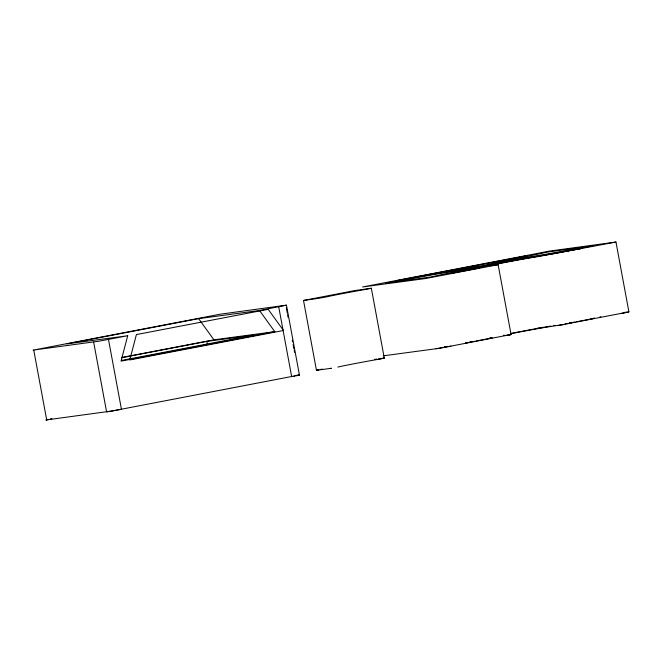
<?xml version="1.0" encoding="UTF-8"?>
<svg xmlns="http://www.w3.org/2000/svg" width="662" height="662" viewBox="0 0 662 662"><rect width="100%" height="100%" fill="white"/><g stroke="black" fill="none" stroke-linecap="round" stroke-linejoin="round"><path stroke-width="0.99" d="M127.716 335.742L121.047 361.129L274.796 331.662L259.496 310.486L198.633 318.645L66.854 343.901L127.716 335.742L98.539 341.253L33.108 350.132L219.991 314.227L286.472 305.157L299.431 375.015L112.54 410.912L46.059 419.973L46.696 419.915L33.754 350.074M385.665 283.121L477.608 266.778L430.929 276.973L385.706 283.121M592.854 245.892L547.59 252.048L500.911 262.243L592.854 245.9M382.338 358.523L384.283 358.084L371.341 288.235L354.642 290.601L303.51 300.457L316.453 370.298L330.404 368.42M316.775 370.273L318.902 369.76M509.674 334.856L511.072 334.525L498.13 264.692L491.527 265.553A25.164 0.439 -10.5 0 1 506.653 262.177A25.164 0.439 -10.5 0 1 538.198 256.608L615.958 242.035L628.9 311.885L626.103 312.53M371.308 288.26L365.54 289.418M378.846 358.796L384.283 358.076L382.007 358.589M286.489 305.174L259.496 310.486M316.453 370.298L317.305 370.083M498.13 264.692L425.31 278.57L362.569 286.977L549.46 251.088L615.958 242.035M506.827 335.08L511.072 334.533L450.077 346.292M628.9 311.885L562.27 324.777M492.04 337.934L489.425 338.472M47.755 419.543L46.042 419.956L48.434 419.394M297.718 375.437L299.431 375.015L295.972 375.437M491.949 337.959L489.599 338.439M593.557 318.488L594.476 318.265L593.317 318.546M317.578 370.033L318.149 369.909M297.18 375.553L296.046 375.784M509.384 334.914L508.722 335.046M625.516 312.646L621.13 313.515M576.552 321.773L592.44 318.72M50.751 418.922L51.471 418.781M337.802 367.062L339.97 366.607A25.164 0.439 -10.5 0 1 375.536 359.797L377.58 359.433M381.842 358.622L381.287 358.73M294.011 376.19L294.731 376.049M50.941 418.889L51.876 418.698M381.486 358.688L380.509 358.878M592.068 318.794L590.587 319.084M380.7 358.845L379.392 359.094M323.222 297.536L327.028 296.766A25.164 0.439 -10.5 0 1 362.594 289.956L364.63 289.584M121.882 357.455L213.934 339.821L274.796 331.662M121.659 357.72L206.817 341.402L253.19 335.195L121.403 360.451M320.334 369.479L322.336 369.098M468.828 342.403L471.783 341.849M575.146 322.046L572.903 322.477M472.486 341.716L474.753 341.286M475.995 341.046L488.63 338.621M470.955 342.006L471.377 341.931M572.713 322.51L573.747 322.311M564.843 324.297L551.14 326.449A25.164 0.439 -10.5 0 0 511.122 333.681M450.905 346.135L436.382 348.709L383.265 355.825M120.608 409.43L118.026 409.91M322.361 297.701L321.095 297.933M600.806 316.767L599.929 316.933M379.26 359.118L378.482 359.259M470.533 342.089L469.275 342.32M447.495 346.772L449.225 346.449M378.399 359.276L378.829 359.201M446.627 346.938L439.46 348.212M117.157 410.076L114.584 410.539M445.485 346.524L444.682 346.673M320.234 298.09L303.51 300.465M561.839 324.86L557.421 325.605M569.295 323.13L571.587 322.717L569.097 323.164M468.001 342.552L465.816 342.933M113.748 410.697L111.398 411.11M536.965 328.36L539.331 327.938M540.986 327.649L542.989 327.293M466.801 342.767L467.571 342.626M330.777 368.353L331.405 368.246M331.058 368.312L330.131 368.461M110.678 411.234L106.59 411.888L93.648 342.047M465.518 342.982L466.114 342.883M567.698 323.412L565.596 323.718M438.823 348.32L436.059 348.75M567.417 323.453L566.316 323.627M593.433 318.397L594.451 318.257L593.665 318.364M624.183 312.472L626.376 312.174M505.255 335.286L504.469 335.394A25.164 0.439 -10.5 0 1 503.36 335.518M491.287 337.951L490.741 338.025A39.96 0.695 -10.5 0 1 489.235 338.199M374.758 359.342L376.802 359.069M298.777 375.064L299.423 374.998M198.633 318.645L213.934 339.821M286.323 307.838L287.291 313.076M287.614 314.822L288.102 317.437M292.306 340.136L292.629 341.882M293.117 344.505L293.928 348.866M294.251 350.612L294.573 352.358M278.719 306.804L291.661 376.645M206.817 341.402L207.38 344.439M108.494 339.424L121.436 409.265M510.791 333.433A39.96 0.695 -10.5 0 1 550.767 326.093M553.746 325.58A39.96 0.695 -10.5 0 1 555.153 325.348M503.434 335.361A25.164 0.439 -10.5 0 1 503.815 335.262M136.405 334.575L129.744 359.963L283.493 330.495L268.193 309.32L136.405 334.575M527.432 255.673L485.047 265.073L397.01 280.597L527.424 255.664M451.161 273.315L479.569 267.969L477.798 268.184A39.96 0.695 -10.5 0 1 501.821 262.822A39.96 0.695 -10.5 0 1 551.926 253.976L581.526 248.432L493.48 263.948L451.161 273.315"/></g></svg>
